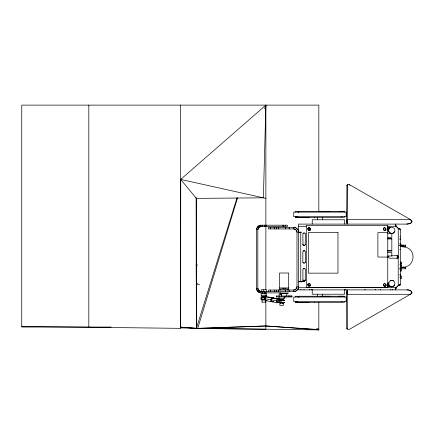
<?xml version="1.0" encoding="UTF-8"?>
<svg xmlns="http://www.w3.org/2000/svg" width="435" height="435" viewBox="0 0 435 435"><rect width="100%" height="100%" fill="white"/><g stroke="black" fill="none" stroke-linecap="round" stroke-linejoin="round"><path stroke-width="0.65" d="M265.877 289.998L265.877 105.118L180.677 179.421L196.354 198.376L196.354 328.479L197.702 328.398L180.634 327.169L180.726 179.133M262.87 296.512L262.397 296.73M281.885 302.271C281.173 303.412 282.532 301.776 280.934 302.118M264.795 294.071L264.801 292.238M282.772 299.693L282.467 300.096C280.678 298.704 283.479 301.814 283.256 300.188C283.805 301.102 282.456 299.171 283.408 300.694M279.999 302.08C279.123 302.466 282.299 302.613 284.392 302.488M385.736 230.197C386.28 228.973 385.258 227.179 383.877 228.054M395.312 289.868L395.312 288.72L395.312 289.879L396.182 287.698A6.52 6.52 0 0 1 398.221 285.664L398.819 285.039M309.856 230.632L310.237 228.576L309.089 227.63M406.861 223.797L406.861 224.101C408.628 223.933 411.847 223.65 411.988 221.301L410.678 219.686L347.13 219.686L346.815 221.458L347.13 223.492L346.815 221.458L347.13 185.31A2.006 1.278 29.8 0 1 349.615 184.755L410.678 219.686L411.885 220.909L411.738 222.29L410.085 223.519L406.861 224.101L298.579 224.101L298.579 289.879L406.861 289.879C409.226 289.21 414.283 292.195 410.678 294.299L347.13 294.299L346.815 292.527L347.13 290.488L346.815 292.527L346.896 328.262A2.006 1.278 -29.8 0 0 347.103 328.838M280.325 301.944C280.956 303.733 279.004 301.819 280.347 302.146M265.877 105.118L264.882 108.364L265.877 105.118L263.382 197.822L196.354 198.376M282.989 300.623L282.984 300.063L282.304 299.824M395.377 289.563L395.431 288.487L395.323 289.786M280.803 292.913L280.667 294.136M266.019 296.839L273.55 297.844L266.019 296.839L264.05 297.594L265.47 297.85L264.969 298.758L265.372 299.671L264.469 299.655L264.034 299.612L264.127 297.79L260.967 297.143M264.871 299.671L264.964 297.844L265.47 297.85M281.717 302.532L276.317 301.798L276.459 299.922L280.287 300.183M279.123 302.298L279.216 300.471L276.339 299.933M262.403 297.208C262.561 296.572 261.631 297.496 262.539 297.138M262.811 292.695L262.637 293.761M264.524 297.714L264.534 297.328L264.447 297.714M282.995 300.46C285.452 300.857 278.329 300.541 280.439 300.319M395.448 289.318L395.665 288.171L398.221 285.664L400.401 284.789L400.401 229.196L398.607 228.544L397.09 227.418L395.959 225.895L395.312 224.117L396.182 226.282L398.384 228.522M262.827 297.73L262.669 296.583L263.006 297.66M302.967 244.742L302.858 234.101C302.809 232.513 305.381 232.529 305.343 234.101L305.234 244.742M302.967 280.358L302.858 269.716C302.809 268.129 305.381 268.145 305.343 269.716L305.234 280.358M268.466 291.624L268.466 290.02L293.772 290.02L296.039 289.085L296.98 286.817L298.579 286.817C298.53 289.4 296.355 291.575 293.772 291.624L261.016 291.624C259.314 291.564 257.819 290.15 257.808 288.416L257.808 229.669C257.819 227.935 259.314 226.526 261.016 226.461L287.372 226.461L287.372 225.2L261.016 225.2C258.618 225.248 256.596 227.266 256.547 229.669L256.547 288.416C256.563 290.836 258.64 292.798 261.016 292.885L279.944 292.885M263.153 296.539L263.17 296.887L263.827 296.512M298.579 286.817C298.568 289.416 296.327 291.532 293.772 291.624L293.772 290.02C295.474 289.96 296.969 288.546 296.98 286.817L296.98 232.138C296.969 230.403 295.474 228.995 293.772 228.93L268.466 228.93L268.466 227.326L293.772 227.326C296.355 227.38 298.53 229.555 298.579 232.138L301.341 232.116L301.341 232.698L298.579 232.698M387.378 286.241L391.826 286.823C395.083 286.893 396.154 282.114 393.207 280.787L393.278 280.412L390.124 280.412M257.808 229.669L258.749 227.402L261.016 226.461L261.016 225.2C258.64 225.286 256.563 227.249 256.547 229.669L258.064 229.669M258.292 228.511L258.482 228.179L258.249 228.587M305.343 244.263C305.37 245.846 302.831 245.846 302.858 244.263M305.343 279.879C304.543 282.364 300.628 281.662 298.579 281.864M384.377 286.148C389.809 283.239 379.695 282.995 384.616 286.252M307.991 284.343L307.844 284.93C309.589 289.253 311.824 281.461 307.991 284.343L307.991 283.761M263.768 296.55L264.273 296.98L263.507 296.512M237.537 197.936L197.702 328.398L196.354 328.479L237.059 197.697M305.288 262.441L304.098 263.316L302.912 262.441M395.551 289.009L396.182 287.698L298.579 287.698M283.392 300.677L283.136 300.297L283.272 300.623M281.385 300.601C280.7 299.568 279.689 300.846 280.814 300.819M282.957 302.461L282.799 302.852L283.218 302.542M282.592 302.613C281.755 303.728 283.984 302.151 282.505 303.222M281.353 302.113L281.228 302.417M279.901 300.792L280.183 300.014L279.77 300.618M282.734 300.645L282.087 300.351M394.67 231.567L393.327 233.138L391.38 233.573M394.67 284.876L393.283 286.453M305.18 244.851L304.098 245.509L303.016 244.851M305.18 280.466L304.685 280.977L303.516 280.977L302.858 279.879M398.634 285.431L398.857 285.246L398.221 285.664L398.221 257.569C398.987 254.181 392.935 256.275 391.473 255.747M262.066 297.192L263.708 297.431L264.094 297.018L264.475 297.66M273.354 301.7L271.445 301.689L270.586 299.758L271.641 297.839L272.147 298.807M280.374 302.39L277.476 302.76L271.859 301.765L271 299.835L272.054 297.91L279.58 298.916L272.054 297.91M395.877 288.258L396.182 287.698L395.98 288.068M349.381 185.169L349.615 184.755M410.444 220.094L410.678 219.686M280.689 299.644L280.227 299.965L280.89 299.552M281.418 300.764L281.45 300.433M279.803 300.71L280.026 300.346M308.056 228.402L309.367 227.842M310.122 229.702L309.905 229.974M258.907 227.543L259.608 226.994L258.792 227.635M303.184 233.28L303.456 233.068M303.184 268.895L303.456 268.683M266.302 295.495L265.535 296.512L261.973 296.512L261.207 295.495L261.207 293.761L266.302 293.761L266.302 295.495L261.207 295.495M284.196 296.947L284.196 298.676L283.435 299.693L279.874 299.693L279.107 298.676L279.107 296.947M308.312 228.081C306.914 229.446 309.029 230.914 310.345 230.023L309.861 230.023M383.844 228.081C382.294 229.327 384.861 231.382 385.736 229.593L385.758 230.169M411.265 222.285L411.526 221.975M395.535 288.334L395.823 288.008M280.455 302.597L280.95 303.092M282.402 300.645L281.951 300.677L282.163 300.161L282.049 300.438M400.836 244.987L399.895 245.683L401.026 245.112L405.741 245.193M280.831 299.563L280.412 299.971L280.918 299.693M400.292 267.993L399.879 268.27L401.418 267.634L405.757 267.634L405.757 268.792L401.418 268.792L401.418 267.634L400.537 267.829M304.843 263.039L305.359 262.24L305.343 251.588L304.429 250.712L303.771 250.712L302.858 251.588L302.836 262.24L303.358 263.039M393.262 286.464L391.826 286.823C386.791 286.823 388.569 278.563 393.207 280.787M277.476 302.76L278.443 301.999M346.896 328.262L347.13 328.67A2.006 1.278 -29.8 0 0 349.615 329.224L411.543 293.614L411.994 292.657L410.993 290.955L409.069 290.134L406.861 289.879M388.906 255.981L388.373 257.27L389.586 258.232L397.563 258.151L398.46 257.275L398.221 256.416A1.24 1.24 0 0 0 397.122 255.747M399.912 268.286L401.418 267.634L400.178 268.074M282.919 302.771L282.244 303.097M282.402 302.472L281.858 302.852L282.32 302.961L282.516 302.51C282.266 303.228 280.858 302.33 281.82 302.434M303.277 250.99L304.098 250.669L304.924 250.99M308.437 228.022L309.736 228.022M309.736 230.082L308.437 230.082M281.102 300.846L281.815 300.705M260.875 298.97L264.034 299.612M399.064 284.876L400.401 284.789L399.368 285.088M398.808 285.338L399.515 285.034M197.691 265.024L196.354 265.236L196.239 263.871L196.354 283.848L197.599 283.315M279.999 302.167L280.483 302.352M387.27 283.506L388.732 282.94L387.188 283.315M280.662 293.685L287.611 293.685M399.716 245.465L401.418 245.193L401.418 246.351L405.741 246.351M304.375 281.092L301.341 281.864L301.341 281.287L298.579 281.287M387.106 284.833L388.732 284.354L387.596 284.283M264.507 297.665L265.018 297.671M384.893 286.143L385.453 286.426M400.26 284.816L400.358 284.794M387.351 227.652C394.355 225.972 385.927 229.506 389.341 232.317C390.918 234.318 394.48 233.524 394.942 230.952C395.524 226.722 390.157 226.804 387.389 227.739M403.076 267.172C415.898 267.014 416.556 247.667 403.669 246.939M264.79 296.512L264.806 297.284M297.861 216.69L295.528 216.684L295.528 217.451L344.4 217.451L344.4 216.684M297.861 301.602L295.528 301.596L295.528 302.363L344.4 302.363L344.4 301.596M290.689 296.034L291.591 296.028M280.597 303.092L280.803 303.097M299.231 211.339L299.671 211.339M299.231 296.251L299.671 296.251M288.122 296.028L289.634 296.028M387.112 228.62L389.341 228.353L387.525 228.174M263.806 297.437L265.132 297.458M387.531 285.811L389.341 285.626L387.101 285.36M281.875 299.693L281.472 299.699M276.263 301.754L277.97 301.912M298.29 212.106L298.589 212.106M341.355 216.695L341.638 216.684M298.29 297.018L298.589 297.018M341.355 301.607L341.638 301.596M261.261 298.894L260.826 299.003L261.228 299.111L261.321 297.29L260.913 297.176L262.234 297.04M387.612 229.696L388.743 229.598L387.101 229.163M299.16 217.451L301.292 217.451M400.08 284.86L399.847 284.925M299.16 302.363L301.292 302.363M339.789 211.339L342.051 211.339M309.138 217.451L297.872 217.451M339.789 296.251L342.051 296.251M284.001 300.726L284.593 300.618L283.06 300.291M283.908 302.548L284.327 302.521M297.872 302.363L309.138 302.363M287.307 293.076L286.931 293.076M280.923 293.685L281.304 293.685M297.948 212.106L298.41 212.106M341.557 216.69L341.981 216.684M297.948 297.018L298.41 297.018M341.557 301.602L341.981 301.596M330.79 211.339L320.965 211.339M344.4 212.106L344.4 211.339L341.981 211.339M295.528 217.451L297.948 217.451M330.79 296.251L320.965 296.251M344.4 297.018L344.4 296.251L341.981 296.251M283.354 300.618L282.984 300.063M295.528 302.363L297.948 302.363M344.4 211.339L295.528 211.339L295.528 212.106M346.815 221.458L347.13 221.458M298.579 226.282L306.713 226.282M387.373 226.282L396.182 226.282L395.665 225.814M399.624 229.196L400.401 229.196L398.221 228.321L398.362 256.993A1.24 1.234 85.3 0 1 398.281 257.433L398.221 257.569A1.24 1.24 0 0 1 397.122 258.232M387.759 232.616L377.885 232.616L377.885 257.052L387.759 257.052M391.092 233.573L392.794 233.573M387.759 233.66L391.832 233.66L391.832 237.325L387.759 237.325M399.819 236.64L400.401 236.64M387.759 238.581L391.832 238.581L391.832 251.087L387.759 251.087M387.759 238.989L391.832 238.989M399.819 238.929L400.401 238.929M399.819 239.174L400.401 239.174M399.819 243.671L400.401 243.671M399.819 244.242L400.401 244.242M402.326 246.841L403.827 246.841M399.819 249.364L400.401 249.364M387.759 250.68L391.832 250.68M387.759 252.343L391.832 252.343L391.832 256.008L387.759 256.008M400.401 262.104L401.684 262.104L401.684 267.193L400.401 267.193M400.401 263.376L401.684 263.376M399.819 264.616L400.401 264.616M400.401 265.861L401.684 265.861M402.326 267.144L403.827 267.144M400.401 268.498L401.684 268.498L401.684 270.983L400.401 270.983M399.819 274.811L400.401 274.811M399.819 275.056L400.401 275.056M400.401 276.105L401.684 276.105L401.684 278.585L400.401 278.585M279.536 287.986L288.699 287.986M258.064 288.416L256.547 288.416C256.596 290.819 258.618 292.842 261.016 292.885L261.016 291.624L258.749 290.683L257.808 288.416M395.225 288.72L395.333 289.743M346.815 292.527L347.13 292.527M279.536 293.076L288.699 293.076M281.407 293.587L286.823 293.587M276.192 296.028L292.048 296.028L291.858 296.947M344.4 296.251L295.528 296.251L295.528 297.018M276.192 296.947L292.048 296.947M279.107 298.676L284.196 298.676M261.924 299.911L265.132 299.911M261.924 302.151L265.573 302.151M111.132 327.055L21.75 327.017L21.75 105.118L318.822 105.118L318.822 211.573M180.677 327.169L196.354 328.354L318.822 329.882L318.822 302.434M338.631 211.339L340.714 211.345M338.631 296.251L340.714 296.257M399.819 269.738L400.401 269.738M399.819 277.345L400.401 277.345M309.861 285.904L310.345 285.904M283.87 296.947L285.882 296.947M264.05 297.594L265.214 297.6M263.958 299.421L265.823 300.688L267.101 300.694M271.859 301.765L273.767 301.77M21.75 326.462L180.677 328.354L180.677 105.118M281.842 293.076L282.435 293.076M286.393 293.685L285.795 293.685M264.964 297.844L264.127 297.79M325.418 211.339L325.744 211.35L325.081 211.339M314.51 217.451L314.369 217.451M325.418 296.251L325.744 296.262L325.081 296.251M314.51 302.363L314.369 302.363M180.117 327.859L196.354 328.354L196.114 197.387M282.516 302.564L281.189 302.504M263.74 297.431L263.947 297.785M387.34 286.328L390.391 286.464M318.822 329.556L265.877 325.973L197.648 328.371M280.613 302.374L281.102 302.727L281.113 302.407M317.664 328.224L318.822 329.882L265.877 325.973L196.354 328.479L265.877 329.224L265.877 300.183M263.469 299.253C261.315 298.356 263.017 300.411 261.984 299.079M279.216 300.471L284.577 300.612L284.18 300.493M280.113 300.59L280.504 300.618M280.02 302.412L280.412 302.445M390.331 233.138L388.982 231.567M390.331 286.447L388.982 284.876M391.38 280.412L391.826 280.472M281.864 302.423L282.174 302.466M264.969 298.758L270.586 299.758M271 299.835L276.616 300.83M264.431 299.508L265.372 299.671M270.543 301.199L271.668 301.401M278.139 302.548L279.384 302.771M265.823 300.688L271.445 301.689M401.418 245.193L400.434 244.421M180.677 179.421L265.877 198.376M387.177 230.664L388.732 231.039L387.264 230.474M390.391 233.155L391.826 233.513M400.396 246.096L401.418 246.351L400.537 246.156M196.354 283.848L199.605 284.833M279.933 302.162C280.765 303.608 279.547 301.7 280.374 302.586L280.26 302.091M316.386 328.729L318.822 329.882M303.82 281.092L302.978 280.417M399.879 245.715L401.418 246.351L400.292 245.987M399.064 229.104L398.552 228.707M309.905 228.13L310.122 228.408M304.745 233.068L305.017 233.28M304.745 268.683L305.017 268.895M385.394 285.904L385.698 286.121M264.197 297.464L263.833 297.192L264.012 297.448M258.792 290.455L259.608 291.091L258.907 290.542M262.147 299.459L262.648 299.867M262.669 299.916L262.066 299.231M400.939 245.068L400.532 244.639M279.917 302.113L280.325 302.727L279.819 302.156M385.736 285.469L385.997 285.746M395.823 225.977L395.312 225.265L395.317 224.15M411.265 291.7L411.526 292.01M385.861 284.93A1.24 1.24 0 0 1 383.996 286.007A1.24 1.24 0 0 1 383.996 283.854A1.24 1.24 0 0 1 385.861 284.93L386.231 285.452M277.671 298.91L278.536 300.172M400.7 244.894L400.401 244.171L400.45 244.481M410.444 293.891L410.678 294.299M258.249 289.498L258.482 289.906L258.292 289.574M271.619 300.074L271.63 300.172M281.287 300.971L281.102 300.21M271.641 297.839L271.815 299.101M395.665 288.171L395.692 288.655M280.559 292.913L280.564 294.158M405.17 245.193L405.17 246.351M405.17 267.634L405.17 268.792M403.74 245.193L403.74 246.351M403.076 245.193L403.076 246.351M402.418 245.193L402.418 246.351M397.204 255.296L397.204 258.689M392.582 289.297L392.582 289.879M390.766 289.297L390.766 289.879M380.282 289.297L380.282 289.879M375.476 289.297L375.476 289.879M364.987 289.297L364.987 289.879M347.13 185.31L347.13 224.101M347.13 289.879L347.13 328.67M345.216 289.297L345.216 289.879M344.602 224.041L344.602 219.767L312.227 219.767L312.227 224.041M344.602 289.329L344.602 294.218L312.227 294.218L312.227 289.329M322.357 217.223L322.357 219.767M322.357 294.218L322.357 296.762M317.572 217.223L317.572 219.767M317.572 294.218L317.572 296.762M311.612 289.297L311.612 289.879M309.78 289.297L309.78 289.879M304.016 289.297L304.016 289.879M300.928 289.297L300.928 289.879M300.759 232.698L300.759 281.287M289.215 227.326L289.215 228.93M289.215 290.02L289.215 291.624M288.699 290.02L288.699 273.017L279.536 273.017L279.536 290.02M287.682 290.02L287.682 289.003L280.553 289.003L280.553 290.02M286.763 293.587L286.763 296.028M285.273 225.2L285.273 225.83M285.338 227.326L285.338 228.93M285.338 290.02L285.338 291.624M285.099 287.986L285.099 289.003M284.115 293.076L284.115 293.685M283.74 225.2L283.74 226.461M283.136 287.986L283.136 289.003M282.897 225.2L282.897 225.83M281.652 296.028L281.652 294.136L279.107 294.136L279.107 296.028M281.472 293.587L281.472 296.028M278.318 227.326L278.318 228.93M278.318 290.02L278.318 291.624M276.377 296.028L276.377 296.947M276.279 227.326L276.279 228.93M276.279 290.02L276.279 291.624M274.246 227.326L274.246 228.93M274.246 290.02L274.246 291.624M270.505 227.326L270.505 228.93M270.505 290.02L270.505 291.624M266.302 291.624L266.302 289.732L261.207 289.732L261.207 291.624M265.959 225.2L265.959 225.83M265.959 292.255L265.959 292.885M265.877 292.717L265.877 294.071M265.877 295.43L265.877 297.464M265.491 300.471L265.491 302.151M264.975 292.255L264.975 292.885M264.67 225.2L264.67 226.461M264.67 291.624L264.67 292.885M263.751 289.732L263.751 291.624M262.707 225.2L262.707 226.461M262.707 291.624L262.691 293.549M262.533 225.2L262.533 225.83M262.017 299.911L262.017 302.151M88.822 105.118L88.822 327.017M346.896 185.718A2.006 1.278 29.8 0 1 347.685 184.826M263.126 296.98L263.588 297.66L263.126 296.98M310.237 229.528L310.215 229.56A1.24 1.24 0 0 1 308.105 229.81A1.24 1.24 0 0 1 308.926 227.82A1.24 1.24 0 0 1 310.237 229.528M264.91 297.431L264.638 296.773L264.91 297.431M346.184 212.106L293.745 212.106L293.745 216.684L346.184 216.684L346.184 212.106M387.759 225.488L306.305 225.488L306.305 287.6L387.759 287.6L387.759 225.488M298.579 232.138L296.98 232.138L296.039 229.87L293.772 228.93L293.772 227.326C296.327 227.423 298.568 229.539 298.579 232.138M337.973 232.616L308.339 232.616L308.339 273.142L337.973 273.142L337.973 232.616M346.184 297.018L293.745 297.018L293.745 301.596L346.184 301.596L346.184 297.018M283.441 303.097L279.863 303.097L279.863 305.337L283.441 305.337L283.441 303.097M284.49 302.434L284.088 302.32L284.485 302.439M308.067 285.637A1.24 1.24 0 0 0 310.209 285.463A1.24 1.24 0 0 0 308.986 283.691A1.24 1.24 0 0 0 308.067 285.637M383.996 230.126A1.24 1.24 0 0 0 385.861 229.055A1.24 1.24 0 0 0 383.996 227.978A1.24 1.24 0 0 0 383.996 230.126"/></g></svg>
